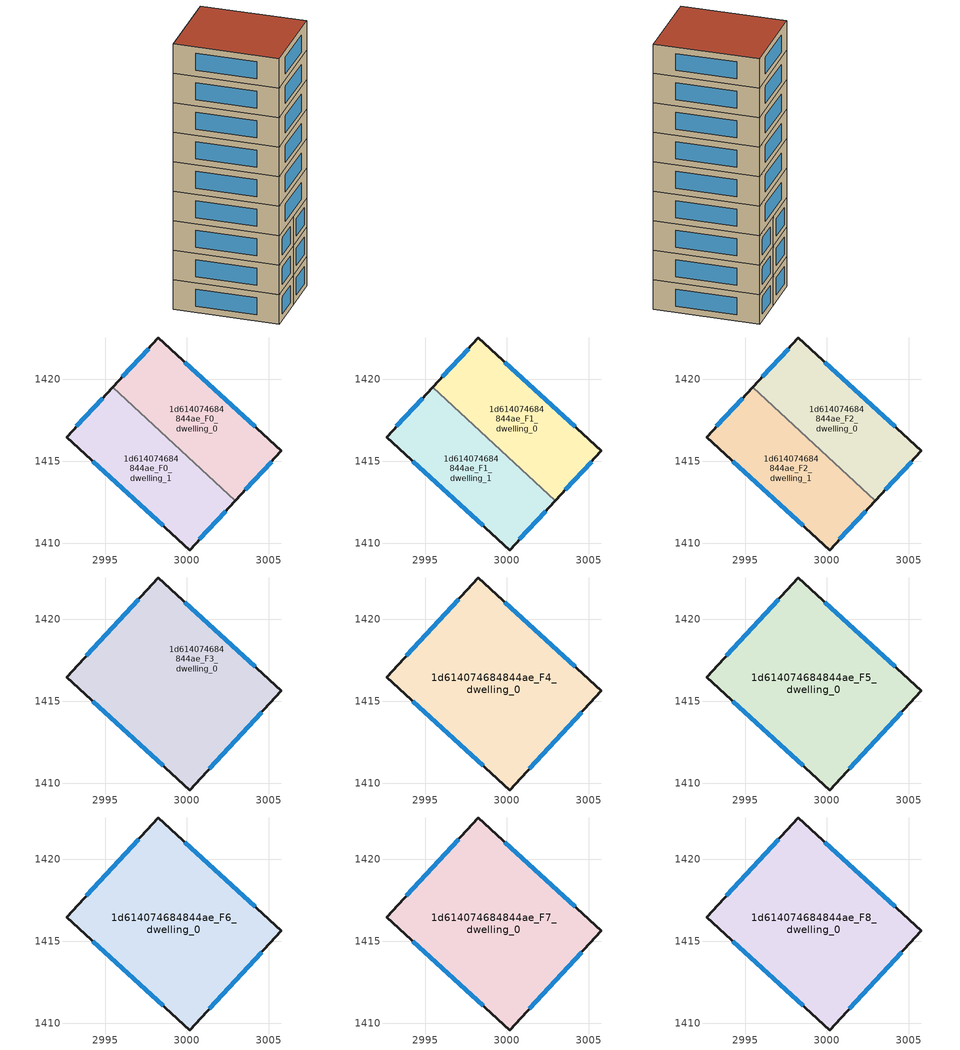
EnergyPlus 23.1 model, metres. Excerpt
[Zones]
1d614074684844ae_F0_dwelling_0
 floor ground (EU_floor_Construction): 3005.77,1415.64 3002.96,1412.61 2995.46,1419.51 2998.26,1422.53 z0
 wall outside (EU_wall_Construction): 3002.96,1412.61 3005.77,1415.64 2998.26,1422.53 2995.46,1419.51 z0:3
 wall to 1d614074684844ae_F0_dwelling_1 (EU_wall_Construction): 2995.46,1419.51 3002.96,1412.61 z0:3
 window (EU_Window_Construction): 3004.16,1417.11 2999.86,1421.05 / 3003.56,1413.26 3005.16,1414.99 / 2997.66,1421.89 2996.06,1420.16 z0.64:2.36
1d614074684844ae_F0_dwelling_1
 floor ground (EU_floor_Construction): 3002.96,1412.61 3000.16,1409.59 2992.66,1416.49 2995.46,1419.51 z0
 wall outside (EU_wall_Construction): 2995.46,1419.51 2992.66,1416.49 3000.16,1409.59 3002.96,1412.61 z0:3
 window (EU_Window_Construction): 3000.76,1410.24 3002.36,1411.97 / 2994.26,1415.01 2998.55,1411.07 / 2994.86,1418.86 2993.26,1417.14 z0.64:2.36
1d614074684844ae_F1_dwelling_0
 floor to 1d614074684844ae_F0_dwelling_0 (EU_floor_Construction): 3005.76,1415.64 3002.96,1412.61 2995.46,1419.51 2998.25,1422.53 z3
 wall outside (EU_wall_Construction): 3002.96,1412.61 3005.77,1415.64 2998.26,1422.53 2995.46,1419.51 z3:6
 wall to 1d614074684844ae_F1_dwelling_1 (EU_wall_Construction): 2995.46,1419.51 3002.96,1412.61 z3:6
 window (EU_Window_Construction): 3004.16,1417.11 2999.86,1421.05 / 3003.56,1413.26 3005.16,1414.99 / 2997.66,1421.89 2996.06,1420.16 z3.64:5.36
1d614074684844ae_F1_dwelling_1
 floor to 1d614074684844ae_F0_dwelling_1 (EU_floor_Construction): 3002.96,1412.61 3000.16,1409.59 2992.66,1416.49 2995.46,1419.51 z3
 wall outside (EU_wall_Construction): 2995.46,1419.51 2992.66,1416.49 3000.16,1409.59 3002.96,1412.61 z3:6
 window (EU_Window_Construction): 3000.76,1410.24 3002.36,1411.97 / 2994.26,1415.01 2998.55,1411.07 / 2994.86,1418.86 2993.26,1417.14 z3.64:5.36
1d614074684844ae_F2_dwelling_0
 floor to 1d614074684844ae_F1_dwelling_0 (EU_floor_Construction): 3005.76,1415.64 3002.96,1412.61 2995.46,1419.51 2998.25,1422.53 z6
 wall outside (EU_wall_Construction): 3002.96,1412.61 3005.77,1415.64 2998.26,1422.53 2995.46,1419.51 z6:9
 wall to 1d614074684844ae_F2_dwelling_1 (EU_wall_Construction): 2995.46,1419.51 3002.96,1412.61 z6:9
 window (EU_Window_Construction): 3004.16,1417.11 2999.86,1421.05 / 3003.56,1413.26 3005.16,1414.99 / 2997.66,1421.89 2996.06,1420.16 z6.64:8.36
1d614074684844ae_F2_dwelling_1
 floor to 1d614074684844ae_F1_dwelling_1 (EU_floor_Construction): 3002.96,1412.61 3000.16,1409.59 2992.66,1416.49 2995.46,1419.51 z6
 wall outside (EU_wall_Construction): 2995.46,1419.51 2992.66,1416.49 3000.16,1409.59 3002.96,1412.61 z6:9
 window (EU_Window_Construction): 3000.76,1410.24 3002.36,1411.97 / 2994.26,1415.01 2998.55,1411.07 / 2994.86,1418.86 2993.26,1417.14 z6.64:8.36
1d614074684844ae_F3_dwelling_0
 floor to 1d614074684844ae_F2_dwelling_0 (EU_floor_Construction): 3005.76,1415.64 3002.96,1412.61 2995.46,1419.51 2998.25,1422.53 z9
 floor to 1d614074684844ae_F2_dwelling_1 (EU_floor_Construction): 3002.96,1412.61 3000.16,1409.59 2992.66,1416.49 2995.46,1419.51 z9
 wall outside (EU_wall_Construction): 3005.77,1415.64 2998.26,1422.53 2992.66,1416.49 3000.16,1409.59 3005.77,1415.64 z9:12
 window (EU_Window_Construction): 3004.16,1417.11 2999.86,1421.05 / 3001.36,1410.89 3004.56,1414.34 / 2994.26,1415.01 2998.55,1411.07 / 2997.06,1421.24 2993.86,1417.78 z9.64:11.36
1d614074684844ae_F4_dwelling_0
 floor to 1d614074684844ae_F3_dwelling_0 (EU_floor_Construction): 3005.76,1415.64 3000.16,1409.59 2992.66,1416.49 2998.25,1422.53 z12
 wall outside (EU_wall_Construction): 3005.77,1415.64 2998.26,1422.53 2992.66,1416.49 3000.16,1409.59 3005.77,1415.64 z12:15
 window (EU_Window_Construction): 3004.16,1417.11 2999.86,1421.05 / 3001.36,1410.89 3004.56,1414.34 / 2994.26,1415.01 2998.55,1411.07 / 2997.06,1421.24 2993.86,1417.78 z12.64:14.36
1d614074684844ae_F5_dwelling_0
 floor to 1d614074684844ae_F4_dwelling_0 (EU_floor_Construction): 3005.76,1415.64 3000.16,1409.59 2992.66,1416.49 2998.25,1422.53 z15
 wall outside (EU_wall_Construction): 3005.77,1415.64 2998.26,1422.53 2992.66,1416.49 3000.16,1409.59 3005.77,1415.64 z15:18
 window (EU_Window_Construction): 3004.16,1417.11 2999.86,1421.05 / 3001.36,1410.89 3004.56,1414.34 / 2994.26,1415.01 2998.55,1411.07 / 2997.06,1421.24 2993.86,1417.78 z15.64:17.36
1d614074684844ae_F6_dwelling_0
 floor to 1d614074684844ae_F5_dwelling_0 (EU_floor_Construction): 3005.76,1415.64 3000.16,1409.59 2992.66,1416.49 2998.25,1422.53 z18
 wall outside (EU_wall_Construction): 3005.77,1415.64 2998.26,1422.53 2992.66,1416.49 3000.16,1409.59 3005.77,1415.64 z18:21
 window (EU_Window_Construction): 3004.16,1417.11 2999.86,1421.05 / 3001.36,1410.89 3004.56,1414.34 / 2994.26,1415.01 2998.55,1411.07 / 2997.06,1421.24 2993.86,1417.78 z18.64:20.36
1d614074684844ae_F7_dwelling_0
 floor to 1d614074684844ae_F6_dwelling_0 (EU_floor_Construction): 3005.76,1415.64 3000.16,1409.59 2992.66,1416.49 2998.25,1422.53 z21
 wall outside (EU_wall_Construction): 3005.77,1415.64 2998.26,1422.53 2992.66,1416.49 3000.16,1409.59 3005.77,1415.64 z21:24
 window (EU_Window_Construction): 3004.16,1417.11 2999.86,1421.05 / 3001.36,1410.89 3004.56,1414.34 / 2994.26,1415.01 2998.55,1411.07 / 2997.06,1421.24 2993.86,1417.78 z21.64:23.36
1d614074684844ae_F8_dwelling_0
 floor to 1d614074684844ae_F7_dwelling_0 (EU_floor_Construction): 3005.76,1415.64 3000.16,1409.59 2992.66,1416.49 2998.25,1422.53 z24
 wall outside (EU_wall_Construction): 3005.77,1415.64 2998.26,1422.53 2992.66,1416.49 3000.16,1409.59 3005.77,1415.64 z24:27
 window (EU_Window_Construction): 3004.16,1417.11 2999.86,1421.05 / 3001.36,1410.89 3004.56,1414.34 / 2994.26,1415.01 2998.55,1411.07 / 2997.06,1421.24 2993.86,1417.78 z24.64:26.36
 roof outside (EU_roof_Construction): 3000.16,1409.59 3005.77,1415.64 2998.26,1422.53 2992.66,1416.49 z27
[Building]
EU S2 Campaign: North Axis=0; Terrain=City; Solar Distribution=FullExterior
[Site:Location]
Yerevan-Zvartnots.Intl.AP: Latitude=40.15; Longitude=44.383; Time Zone=4; Elevation=854
[SizingPeriod:WeatherFileDays]
AnnualSizingPeriod: Begin Month=1; Begin Day of Month=1; End Month=12; End Day of Month=31; Day of Week for Start Day=Monday; Use Weather File Daylight Saving Period=No; Use Weather File Rain and Snow Indicators=No
[MATERIAL]
EU_InternalMass_Material: Roughness=MediumRough; Thickness=0.1; Conductivity=1; Density=1800; Specific Heat=900; Thermal Absorptance=0.9; Solar Absorptance=0.7; Visible Absorptance=0.7
[MATERIAL:NOMASS] Roughness=MediumRough; Thermal Absorptance=0.9; Solar Absorptance=0.7; Visible Absorptance=0.7
Name | Thermal Resistance
EU_wall_NoMass | 1.05043
EU_roof_NoMass | 1.45357
EU_floor_NoMass | 0.478065
[WINDOWMATERIAL:SIMPLEGLAZINGSYSTEM]
EU_Window_SimpleGlazing: UFactor=2.5566; Solar Heat Gain Coefficient=0.75; Visible Transmittance=0.75
[CONSTRUCTION]
EU_wall_Construction: EU_wall_NoMass
EU_roof_Construction: EU_roof_NoMass
EU_floor_Construction: EU_floor_NoMass
EU_Window_Construction: EU_Window_SimpleGlazing
EU_InternalMass_Construction: EU_InternalMass_Material
[ZONE] Type=1; Multiplier=1; Ceiling Height=autocalculate; Floor Area=autocalculate; Part of Total Floor Area=Yes
Name | Volume
1d614074684844ae_F0_dwelling_0 | 125.993
1d614074684844ae_F1_dwelling_0; 1d614074684844ae_F2_dwelling_0 | 125.992
1d614074684844ae_F3_dwelling_0 | 251.973
1d614074684844ae_F4_dwelling_0; 1d614074684844ae_F5_dwelling_0; 1d614074684844ae_F6_dwelling_0; 1d614074684844ae_F7_dwelling_0; 1d614074684844ae_F8_dwelling_0 | 251.974
1d614074684844ae_F0_dwelling_1; 1d614074684844ae_F1_dwelling_1; 1d614074684844ae_F2_dwelling_1 | 125.984
[INTERNALMASS] Construction=EU_InternalMass_Construction
Name | Zone or ZoneList | Surface Area
1d614074684844ae_F0_dwelling_0_EU_InternalMass | 1d614074684844ae_F0_dwelling_0 | 41.9973
1d614074684844ae_F0_dwelling_1_EU_InternalMass | 1d614074684844ae_F0_dwelling_1 | 41.9947
1d614074684844ae_F1_dwelling_0_EU_InternalMass | 1d614074684844ae_F1_dwelling_0 | 41.9973
1d614074684844ae_F1_dwelling_1_EU_InternalMass | 1d614074684844ae_F1_dwelling_1 | 41.9947
1d614074684844ae_F2_dwelling_0_EU_InternalMass | 1d614074684844ae_F2_dwelling_0 | 41.9973
1d614074684844ae_F2_dwelling_1_EU_InternalMass | 1d614074684844ae_F2_dwelling_1 | 41.9947
1d614074684844ae_F3_dwelling_0_EU_InternalMass | 1d614074684844ae_F3_dwelling_0 | 83.9912
1d614074684844ae_F4_dwelling_0_EU_InternalMass | 1d614074684844ae_F4_dwelling_0 | 83.9912
1d614074684844ae_F5_dwelling_0_EU_InternalMass | 1d614074684844ae_F5_dwelling_0 | 83.9912
1d614074684844ae_F6_dwelling_0_EU_InternalMass | 1d614074684844ae_F6_dwelling_0 | 83.9912
1d614074684844ae_F7_dwelling_0_EU_InternalMass | 1d614074684844ae_F7_dwelling_0 | 83.9912
1d614074684844ae_F8_dwelling_0_EU_InternalMass | 1d614074684844ae_F8_dwelling_0 | 83.9912
[OTHEREQUIPMENT] Fuel Type=Electricity; Design Level Calculation Method=Watts/Area; Power per Zone Floor Area=1; Fraction Latent=0; Fraction Radiant=0; Fraction Lost=0; Carbon Dioxide Generation Rate=0; EndUse Subcategory=EU_Step8_InternalGains
Name | Zone or ZoneList or Space or SpaceList | Schedule
EU_Step8_InternalGain_1d614074684844ae_F0_dwelling_0_f000 | 1d614074684844ae_F0_dwelling_0 | EU_Step8_GainSchedule_1d614074684844ae_F0_dwelling_0_f000
EU_Step8_InternalGain_1d614074684844ae_F0_dwelling_1_f000 | 1d614074684844ae_F0_dwelling_1 | EU_Step8_GainSchedule_1d614074684844ae_F0_dwelling_1_f000
EU_Step8_InternalGain_1d614074684844ae_F1_dwelling_0_f000 | 1d614074684844ae_F1_dwelling_0 | EU_Step8_GainSchedule_1d614074684844ae_F1_dwelling_0_f000
EU_Step8_InternalGain_1d614074684844ae_F1_dwelling_1_f000 | 1d614074684844ae_F1_dwelling_1 | EU_Step8_GainSchedule_1d614074684844ae_F1_dwelling_1_f000
EU_Step8_InternalGain_1d614074684844ae_F2_dwelling_0_f000 | 1d614074684844ae_F2_dwelling_0 | EU_Step8_GainSchedule_1d614074684844ae_F2_dwelling_0_f000
EU_Step8_InternalGain_1d614074684844ae_F2_dwelling_1_f000 | 1d614074684844ae_F2_dwelling_1 | EU_Step8_GainSchedule_1d614074684844ae_F2_dwelling_1_f000
EU_Step8_InternalGain_1d614074684844ae_F3_dwelling_0_f000 | 1d614074684844ae_F3_dwelling_0 | EU_Step8_GainSchedule_1d614074684844ae_F3_dwelling_0_f000
EU_Step8_InternalGain_1d614074684844ae_F4_dwelling_0_f000 | 1d614074684844ae_F4_dwelling_0 | EU_Step8_GainSchedule_1d614074684844ae_F4_dwelling_0_f000
EU_Step8_InternalGain_1d614074684844ae_F5_dwelling_0_f000 | 1d614074684844ae_F5_dwelling_0 | EU_Step8_GainSchedule_1d614074684844ae_F5_dwelling_0_f000
EU_Step8_InternalGain_1d614074684844ae_F6_dwelling_0_f000 | 1d614074684844ae_F6_dwelling_0 | EU_Step8_GainSchedule_1d614074684844ae_F6_dwelling_0_f000
EU_Step8_InternalGain_1d614074684844ae_F7_dwelling_0_f000 | 1d614074684844ae_F7_dwelling_0 | EU_Step8_GainSchedule_1d614074684844ae_F7_dwelling_0_f000
EU_Step8_InternalGain_1d614074684844ae_F8_dwelling_0_f000 | 1d614074684844ae_F8_dwelling_0 | EU_Step8_GainSchedule_1d614074684844ae_F8_dwelling_0_f000
[ZONEVENTILATION:DESIGNFLOWRATE] Schedule=EU_AlwaysOn; Design Flow Rate Calculation Method=AirChanges/Hour; Air Changes per Hour=0.557805; Ventilation Type=Natural; Fan Pressure Rise=0; Fan Total Efficiency=1; Constant Term Coefficient=1; Temperature Term Coefficient=0; Velocity Term Coefficient=0; Velocity Squared Term Coefficient=0; Minimum Indoor Temperature=-100; Maximum Indoor Temperature=100; Delta Temperature=-100; Minimum Outdoor Temperature=-100; Maximum Outdoor Temperature=100; Maximum Wind Speed=40
Name | Zone or ZoneList or Space or SpaceList
EU_ConstantAir_1d614074684844ae_F0_dwelling_0 | 1d614074684844ae_F0_dwelling_0
EU_ConstantAir_1d614074684844ae_F0_dwelling_1 | 1d614074684844ae_F0_dwelling_1
EU_ConstantAir_1d614074684844ae_F1_dwelling_0 | 1d614074684844ae_F1_dwelling_0
EU_ConstantAir_1d614074684844ae_F1_dwelling_1 | 1d614074684844ae_F1_dwelling_1
EU_ConstantAir_1d614074684844ae_F2_dwelling_0 | 1d614074684844ae_F2_dwelling_0
EU_ConstantAir_1d614074684844ae_F2_dwelling_1 | 1d614074684844ae_F2_dwelling_1
EU_ConstantAir_1d614074684844ae_F3_dwelling_0 | 1d614074684844ae_F3_dwelling_0
EU_ConstantAir_1d614074684844ae_F4_dwelling_0 | 1d614074684844ae_F4_dwelling_0
EU_ConstantAir_1d614074684844ae_F5_dwelling_0 | 1d614074684844ae_F5_dwelling_0
EU_ConstantAir_1d614074684844ae_F6_dwelling_0 | 1d614074684844ae_F6_dwelling_0
EU_ConstantAir_1d614074684844ae_F7_dwelling_0 | 1d614074684844ae_F7_dwelling_0
EU_ConstantAir_1d614074684844ae_F8_dwelling_0 | 1d614074684844ae_F8_dwelling_0
[HVACTEMPLATE:THERMOSTAT] Constant Heating Setpoint=20; Constant Cooling Setpoint=50
EU_HeatOnly_1d614074684844ae_F0_dwelling_0; EU_HeatOnly_1d614074684844ae_F0_dwelling_1; EU_HeatOnly_1d614074684844ae_F1_dwelling_0; EU_HeatOnly_1d614074684844ae_F1_dwelling_1; EU_HeatOnly_1d614074684844ae_F2_dwelling_0; EU_HeatOnly_1d614074684844ae_F2_dwelling_1; EU_HeatOnly_1d614074684844ae_F3_dwelling_0; EU_HeatOnly_1d614074684844ae_F4_dwelling_0; EU_HeatOnly_1d614074684844ae_F5_dwelling_0; EU_HeatOnly_1d614074684844ae_F6_dwelling_0; EU_HeatOnly_1d614074684844ae_F7_dwelling_0; EU_HeatOnly_1d614074684844ae_F8_dwelling_0
[HVACTEMPLATE:ZONE:IDEALLOADSAIRSYSTEM] System Availability Schedule=EU_AlwaysOn; Maximum Heating Supply Air Temperature=50; Minimum Cooling Supply Air Temperature=13; Maximum Heating Supply Air Humidity Ratio=0.0156; Minimum Cooling Supply Air Humidity Ratio=0.0077; Heating Limit=NoLimit; Cooling Limit=NoLimit; Heating Availability Schedule=EU_AlwaysOn; Cooling Availability Schedule=EU_CoolingOff; Dehumidification Control Type=ConstantSensibleHeatRatio; Cooling Sensible Heat Ratio=0.7; Dehumidification Setpoint=60; Humidification Control Type=None; Humidification Setpoint=30; Outdoor Air Method=None; Outdoor Air Flow Rate per Person=0.00944; Outdoor Air Flow Rate per Zone Floor Area=0; Outdoor Air Flow Rate per Zone=0; Demand Controlled Ventilation Type=None; Outdoor Air Economizer Type=NoEconomizer; Heat Recovery Type=None; Sensible Heat Recovery Effectiveness=0.7; Latent Heat Recovery Effectiveness=0.65
Name | Template Thermostat
1d614074684844ae_F0_dwelling_0 | EU_HeatOnly_1d614074684844ae_F0_dwelling_0
1d614074684844ae_F0_dwelling_1 | EU_HeatOnly_1d614074684844ae_F0_dwelling_1
1d614074684844ae_F1_dwelling_0 | EU_HeatOnly_1d614074684844ae_F1_dwelling_0
1d614074684844ae_F1_dwelling_1 | EU_HeatOnly_1d614074684844ae_F1_dwelling_1
1d614074684844ae_F2_dwelling_0 | EU_HeatOnly_1d614074684844ae_F2_dwelling_0
1d614074684844ae_F2_dwelling_1 | EU_HeatOnly_1d614074684844ae_F2_dwelling_1
1d614074684844ae_F3_dwelling_0 | EU_HeatOnly_1d614074684844ae_F3_dwelling_0
1d614074684844ae_F4_dwelling_0 | EU_HeatOnly_1d614074684844ae_F4_dwelling_0
1d614074684844ae_F5_dwelling_0 | EU_HeatOnly_1d614074684844ae_F5_dwelling_0
1d614074684844ae_F6_dwelling_0 | EU_HeatOnly_1d614074684844ae_F6_dwelling_0
1d614074684844ae_F7_dwelling_0 | EU_HeatOnly_1d614074684844ae_F7_dwelling_0
1d614074684844ae_F8_dwelling_0 | EU_HeatOnly_1d614074684844ae_F8_dwelling_0
[SIZING:ZONE] Zone Cooling Design Supply Air Temperature Input Method=SupplyAirTemperature; Zone Cooling Design Supply Air Temperature=13; Zone Heating Design Supply Air Temperature Input Method=SupplyAirTemperature; Zone Heating Design Supply Air Temperature=50; Zone Cooling Design Supply Air Humidity Ratio=0.008; Zone Heating Design Supply Air Humidity Ratio=0.008; Cooling Design Air Flow Method=DesignDay; Cooling Design Air Flow Rate=0; Cooling Minimum Air Flow per Zone Floor Area=0.000762; Cooling Minimum Air Flow=0; Cooling Minimum Air Flow Fraction=0.2; Heating Design Air Flow Method=DesignDay; Heating Design Air Flow Rate=0; Heating Maximum Air Flow per Zone Floor Area=0.002032; Heating Maximum Air Flow=0.141576; Heating Maximum Air Flow Fraction=0.3; Account for Dedicated Outdoor Air System=No; Dedicated Outdoor Air System Control Strategy=NeutralSupplyAir; Dedicated Outdoor Air Low Setpoint Temperature for Design=autosize; Dedicated Outdoor Air High Setpoint Temperature for Design=autosize; Zone Load Sizing Method=Sensible Load Only No Latent Load; Zone Latent Cooling Design Supply Air Humidity Ratio Input Method=HumidityRatioDifference; Zone Cooling Design Supply Air Humidity Ratio Difference=0.005; Zone Latent Heating Design Supply Air Humidity Ratio Input Method=HumidityRatioDifference; Zone Humidification Design Supply Air Humidity Ratio Difference=0.005
1d614074684844ae_F0_dwelling_0; 1d614074684844ae_F0_dwelling_1; 1d614074684844ae_F1_dwelling_0; 1d614074684844ae_F1_dwelling_1; 1d614074684844ae_F2_dwelling_0; 1d614074684844ae_F2_dwelling_1; 1d614074684844ae_F3_dwelling_0; 1d614074684844ae_F4_dwelling_0; 1d614074684844ae_F5_dwelling_0; 1d614074684844ae_F6_dwelling_0; 1d614074684844ae_F7_dwelling_0; 1d614074684844ae_F8_dwelling_0
[SCHEDULE:CONSTANT]
Name | Hourly Value
EU_AlwaysOn | 1
EU_CoolingOff | 0
[SCHEDULE:FILE] Column Number=1; Rows to Skip at Top=0; Number of Hours of Data=8760; Column Separator=Comma; Interpolate to Timestep=No; Minutes per Item=60; Adjust Schedule for Daylight Savings=Yes
Name | File
EU_Step8_GainSchedule_1d614074684844ae_F0_dwelling_0_f000 | ../../schedules/1d614074684844ae/1d614074684844ae_F0_dwelling_0_f000_gain.csv
EU_Step8_GainSchedule_1d614074684844ae_F0_dwelling_1_f000 | ../../schedules/1d614074684844ae/1d614074684844ae_F0_dwelling_1_f000_gain.csv
EU_Step8_GainSchedule_1d614074684844ae_F1_dwelling_0_f000 | ../../schedules/1d614074684844ae/1d614074684844ae_F1_dwelling_0_f000_gain.csv
EU_Step8_GainSchedule_1d614074684844ae_F1_dwelling_1_f000 | ../../schedules/1d614074684844ae/1d614074684844ae_F1_dwelling_1_f000_gain.csv
EU_Step8_GainSchedule_1d614074684844ae_F2_dwelling_0_f000 | ../../schedules/1d614074684844ae/1d614074684844ae_F2_dwelling_0_f000_gain.csv
EU_Step8_GainSchedule_1d614074684844ae_F2_dwelling_1_f000 | ../../schedules/1d614074684844ae/1d614074684844ae_F2_dwelling_1_f000_gain.csv
EU_Step8_GainSchedule_1d614074684844ae_F3_dwelling_0_f000 | ../../schedules/1d614074684844ae/1d614074684844ae_F3_dwelling_0_f000_gain.csv
EU_Step8_GainSchedule_1d614074684844ae_F4_dwelling_0_f000 | ../../schedules/1d614074684844ae/1d614074684844ae_F4_dwelling_0_f000_gain.csv
EU_Step8_GainSchedule_1d614074684844ae_F5_dwelling_0_f000 | ../../schedules/1d614074684844ae/1d614074684844ae_F5_dwelling_0_f000_gain.csv
EU_Step8_GainSchedule_1d614074684844ae_F6_dwelling_0_f000 | ../../schedules/1d614074684844ae/1d614074684844ae_F6_dwelling_0_f000_gain.csv
EU_Step8_GainSchedule_1d614074684844ae_F7_dwelling_0_f000 | ../../schedules/1d614074684844ae/1d614074684844ae_F7_dwelling_0_f000_gain.csv
EU_Step8_GainSchedule_1d614074684844ae_F8_dwelling_0_f000 | ../../schedules/1d614074684844ae/1d614074684844ae_F8_dwelling_0_f000_gain.csv
